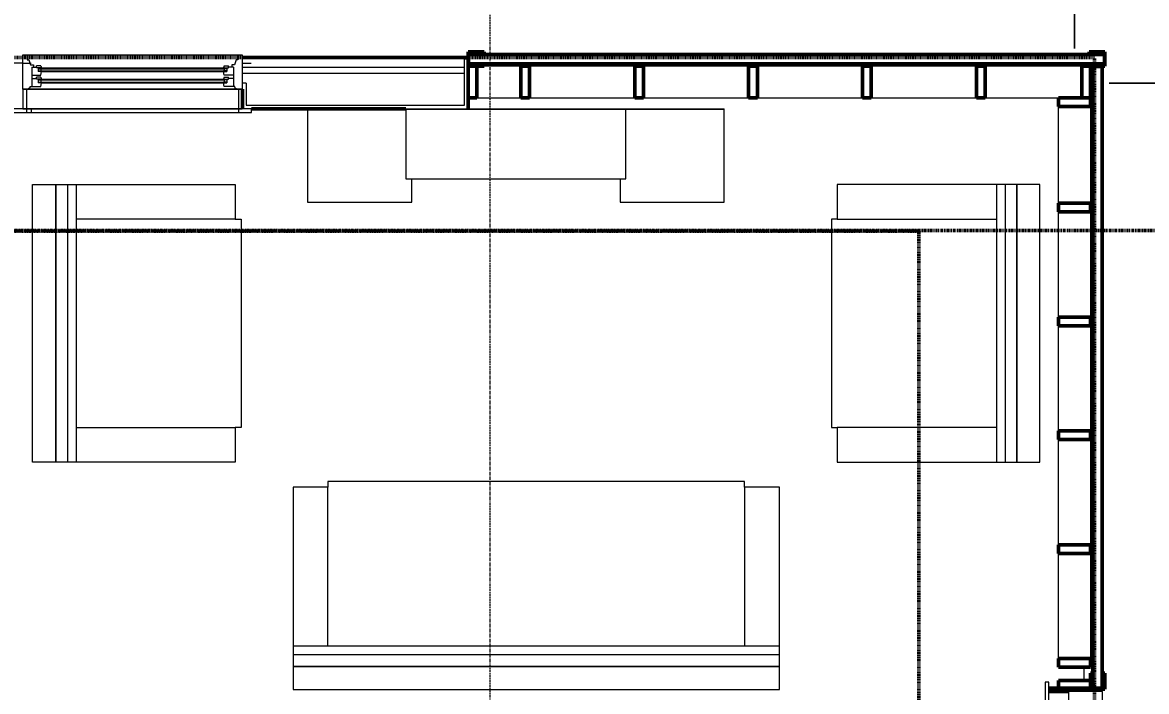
# Model space of a CAD drawing. Header units: inches. Extents: x -4217 to -1814, y 9706 to 12425.
# Drawn here: x -2254.1 to -2059.9, y 12009 to 12124.6 of the extents above; entities that cross this region are included whole.
import ezdxf

# ---------------------------------------------------------------- set-up
doc = ezdxf.new("R2010")
doc.units = ezdxf.units.IN
doc.header["$MEASUREMENT"] = 0
for name, pattern in [('Dash 1_16_', [0.125, 0.0625, -0.0625]), ('Double Dash 3_8_', [1, 0.375, -0.125, 0.125, -0.125, 0.125, -0.125]), ('Grid Line 1_2_', [0.875, 0.5, -0.125, 0.125, -0.125])]:
    doc.linetypes.add(name, pattern=pattern)
for name, color, linetype, lineweight in [('A-ANNO-DIMS', 211, 'Continuous', 9), ('A-ANNO-DIMS-96', 211, 'Continuous', 9), ('A-FLOR-1', 50, 'Continuous', 13), ('A-GLAZ-1', 250, 'Continuous', 9), ('A-GLAZ-2', 90, 'Continuous', 20), ('A-GLAZ-CWMG-2', 10, 'Continuous', 50), ('A-GLAZ-CWMG-4', 250, 'Continuous', 9), ('A-WALL-3', 10, 'Continuous', 50), ('A-WALL-4', 50, 'Continuous', 13), ('C-PROP-LINE-1', 10, 'Double Dash 3_8_', 50), ('C-PROP-LINE-2', 91, 'Dash 1_16_', 50), ('I-FURN', 30, 'Continuous', 9), ('I-FURN-1', 250, 'Continuous', 9), ('S-GRID-1', 1, 'Grid Line 1_2_', 9)]:
    doc.layers.add(name, color=color, linetype=linetype, lineweight=lineweight)
doc.styles.add('Century Gothic', font='ufonts.com_century-gothic.ttf', dxfattribs={"height": 9})
doc.dimstyles.new('OD__1_8__Tol__', dxfattribs={"dimscale": 12, "dimtxt": 9.397514, "dimasz": 1, "dimexe": 0.75, "dimexo": 0.5, "dimgap": 0.125, "dimtad": 1, "dimdec": 3, "dimrnd": 0.125, "dimzin": 3, "dimdsep": 46, "dimlunit": 4, "dimtxsty": 'Century Gothic', "dimblk1": 'OBLIQUE', "dimblk2": 'OBLIQUE', "dimsah": 1, "dimcen": 0.09, "dimdle": 0.75, "dimazin": 0, "dimtfac": 1, "dimtdec": 4, "dimtix": 1, "dimtmove": 0, "dimatfit": 3, "dimfxl": 1, "dimtvp": 1, "dimtfill": 1, "dimfrac": 2, "dimtolj": 1, "dimtzin": 0, "dimarcsym": 2})

# ---------------------------------------------------------------- blocks, each defined once
blk = doc.blocks.new('DIMBLOCK4-FLOOR PLAN - 3RD FLOOR')
at = {"layer": 'A-ANNO-DIMS-96'}
for p, q in [((-2935.52, 12116.34), (-2935.52, 12244.86)), ((-2072.36, 12120.15), (-2072.36, 12244.86)), ((-2935.52, 12235.86), (-2063.36, 12235.86)), ((-2935.52, 12235.86), (-2935.52, 12116.34)), ((-2072.36, 12235.86), (-2072.36, 12120.15))]:
    blk.add_line(p, q, dxfattribs=at)
at = {"layer": 'A-ANNO-DIMS-96', "lineweight": 50}
for p, q in [((-2935.52, 12235.86), (-2929.52, 12241.86)), ((-2072.36, 12235.86), (-2066.36, 12241.86)), ((-2935.52, 12235.86), (-2941.52, 12229.86)), ((-2072.36, 12235.86), (-2078.36, 12229.86))]:
    blk.add_line(p, q, dxfattribs=at)
at = {"layer": 'A-ANNO-DIMS-96', "color": 0, "insert": (-2538.18, 12248.89), "char_height": 9, "width": 82.1611, "attachment_point": 1, "line_spacing_factor": 0.984502, "style": 'Century Gothic', "bg_fill": 3, "box_fill_scale": 1.25, "bg_fill_color": 256, "bg_fill_true_color": 13158600, "bg_fill_transparency": 0}
blk.add_mtext('71\' - 11 1/8"', dxfattribs=at)
blk = doc.blocks.new('_Oblique')
at = {"color": 0, "linetype": 'ByBlock', "lineweight": -2}
blk.add_line((-0.5, -0.5), (0.5, 0.5), dxfattribs=at)
blk = doc.blocks.new('DIMBLOCK30-FLOOR PLAN - 3RD FLOOR')
at = {"layer": 'A-ANNO-DIMS-96'}
for p, q in [((-1999.05, 11682.99), (-1999.05, 12123.15)), ((-2066.36, 12114.15), (-1990.05, 12114.15)), ((-1999.05, 12114.15), (-2066.36, 12114.15)), ((-2070.17, 11682.99), (-1990.05, 11682.99)), ((-1999.05, 11682.99), (-2070.17, 11682.99))]:
    blk.add_line(p, q, dxfattribs=at)
at = {"layer": 'A-ANNO-DIMS-96', "lineweight": 50}
for p, q in [((-1999.05, 12114.15), (-2005.05, 12120.15)), ((-1999.05, 12114.15), (-1993.05, 12108.15)), ((-1999.05, 11682.99), (-2005.05, 11688.99)), ((-1999.05, 11682.99), (-1993.05, 11676.99))]:
    blk.add_line(p, q, dxfattribs=at)
at = {"layer": 'A-ANNO-DIMS-96', "color": 0, "insert": (-2012.09, 11864.34), "char_height": 9, "width": 82.1611, "attachment_point": 1, "rotation": 90, "line_spacing_factor": 0.984502, "style": 'Century Gothic', "bg_fill": 3, "box_fill_scale": 1.25, "bg_fill_color": 256, "bg_fill_true_color": 13158600, "bg_fill_transparency": 0}
blk.add_mtext('35\' - 11 1/8"', dxfattribs=at)

msp = doc.modelspace()

# ---------------------------------------------------------------- linework, layer by layer
at = {"layer": 'A-GLAZ-1'}
for p, q in [((-2293.69796, 12109.0894), (-2252.54952, 12109.0894)), ((-2255.67296, 12109.0894), (-2214.52452, 12109.0894)), ((-2077.42374, 12010.57611), (-2077.42374, 11969.42768))]:
    msp.add_line(p, q, dxfattribs=at)
at = {"layer": 'C-PROP-LINE-2'}
for p, q in [((-2099.26202, 12088.5894), (-3832.16202, 12088.5894)), ((-2099.26202, 11277.2894), (-2099.26202, 12088.5894))]:
    msp.add_line(p, q, dxfattribs=at)
at = {"layer": 'I-FURN'}
for p, q in [((-2248.36049, 12096.6394), (-2248.36049, 12048.6394)), ((-2248.36049, 12096.6394), (-2244.86049, 12096.6394)), ((-2248.36049, 12048.6394), (-2248.36049, 12096.6394)), ((-2246.36049, 12096.6394), (-2246.36049, 12048.6394)), ((-2244.86049, 12096.6394), (-2217.36049, 12096.6394)), ((-2244.86049, 12096.6394), (-2244.86049, 12048.6394)), ((-2217.36049, 12096.6394), (-2217.36049, 12090.6394)), ((-2085.86049, 12096.6394), (-2113.36049, 12096.6394)), ((-2113.36049, 12096.6394), (-2113.36049, 12090.6394)), ((-2082.36049, 12096.6394), (-2085.86049, 12096.6394)), ((-2085.86049, 12096.6394), (-2085.86049, 12048.6394)), ((-2084.36049, 12096.6394), (-2084.36049, 12048.6394)), ((-2082.36049, 12096.6394), (-2082.36049, 12048.6394)), ((-2082.36049, 12048.6394), (-2082.36049, 12096.6394)), ((-2217.36049, 12090.6394), (-2244.86049, 12090.6394)), ((-2217.36049, 12090.6394), (-2216.36049, 12090.6394)), ((-2216.36049, 12090.6394), (-2216.36049, 12054.6394)), ((-2113.36049, 12090.6394), (-2114.36049, 12090.6394)), ((-2114.36049, 12090.6394), (-2114.36049, 12054.6394)), ((-2113.36049, 12090.6394), (-2085.86049, 12090.6394)), ((-2244.86049, 12054.6394), (-2217.36049, 12054.6394)), ((-2216.36049, 12054.6394), (-2217.36049, 12054.6394)), ((-2217.36049, 12054.6394), (-2217.36049, 12048.6394)), ((-2114.36049, 12054.6394), (-2113.36049, 12054.6394)), ((-2085.86049, 12054.6394), (-2113.36049, 12054.6394)), ((-2113.36049, 12054.6394), (-2113.36049, 12048.6394)), ((-2244.86049, 12048.6394), (-2248.36049, 12048.6394)), ((-2217.36049, 12048.6394), (-2244.86049, 12048.6394)), ((-2113.36049, 12048.6394), (-2085.86049, 12048.6394)), ((-2085.86049, 12048.6394), (-2082.36049, 12048.6394)), ((-2129.36049, 12045.3144), (-2201.36049, 12045.3144)), ((-2201.36049, 12045.3144), (-2201.36049, 12044.3144)), ((-2129.36049, 12044.3144), (-2129.36049, 12045.3144)), ((-2201.36049, 12044.3144), (-2207.36049, 12044.3144)), ((-2207.36049, 12044.3144), (-2207.36049, 12016.8144)), ((-2201.36049, 12016.8144), (-2201.36049, 12044.3144)), ((-2123.36049, 12044.3144), (-2129.36049, 12044.3144)), ((-2129.36049, 12044.3144), (-2129.36049, 12016.8144)), ((-2123.36049, 12016.8144), (-2123.36049, 12044.3144)), ((-2123.36049, 12016.8144), (-2207.36049, 12016.8144)), ((-2207.36049, 12016.8144), (-2207.36049, 12013.3144)), ((-2123.36049, 12013.3144), (-2123.36049, 12016.8144)), ((-2123.36049, 12015.3144), (-2207.36049, 12015.3144)), ((-2123.36049, 12013.3144), (-2207.36049, 12013.3144)), ((-2207.36049, 12013.3144), (-2123.36049, 12013.3144))]:
    msp.add_line(p, q, dxfattribs=at)
at = {"layer": 'I-FURN-1'}
for p, q in [((-2187.87076, 12097.5894), (-2149.87076, 12097.5894)), ((-2186.87076, 12093.5894), (-2186.87076, 12097.5894)), ((-2150.87076, 12097.5894), (-2150.87076, 12093.5894)), ((-2252.36049, 12096.6394), (-2248.36049, 12096.6394)), ((-2252.36049, 12048.6394), (-2252.36049, 12096.6394)), ((-2078.36049, 12096.6394), (-2082.36049, 12096.6394)), ((-2078.36049, 12048.6394), (-2078.36049, 12096.6394)), ((-2204.87076, 12093.5894), (-2186.87076, 12093.5894)), ((-2204.21026, 12093.55834), (-2203.72115, 12093.55834)), ((-2203.72115, 12093.55834), (-2203.72115, 12093.58948)), ((-2188.52814, 12093.58948), (-2188.52814, 12093.55759)), ((-2188.52814, 12093.55759), (-2187.53366, 12093.55759)), ((-2187.53366, 12093.55759), (-2187.53366, 12093.58948)), ((-2150.87076, 12093.5894), (-2132.87076, 12093.5894)), ((-2150.20786, 12093.58948), (-2150.20786, 12093.55759)), ((-2150.20786, 12093.55759), (-2149.21338, 12093.55759)), ((-2149.21338, 12093.55759), (-2149.21338, 12093.58948)), ((-2134.02037, 12093.58948), (-2134.02037, 12093.55834)), ((-2134.02037, 12093.55834), (-2133.53126, 12093.55834)), ((-2248.36049, 12048.6394), (-2252.36049, 12048.6394)), ((-2082.36049, 12048.6394), (-2078.36049, 12048.6394)), ((-2207.36049, 12013.3144), (-2207.36049, 12009.3144)), ((-2123.36049, 12009.3144), (-2123.36049, 12013.3144)), ((-2207.36049, 12009.3144), (-2123.36049, 12009.3144))]:
    msp.add_line(p, q, dxfattribs=at)

# ---------------------------------------------------------------- dimensions: what is measured, and where the dimension line sits
at = {"layer": 'A-ANNO-DIMS'}
dim = msp.add_linear_dim(base=(-2072.3612366797, 12235.8569580195), p1=(-2935.5237366792, 12110.3393961105), p2=(-2072.3612366797, 12114.1518961105), dimstyle='OD__1_8__Tol__', override={"dimpost": '<>', "dimfxl": 863.17092}, dxfattribs=at)
dim.commit()
dim.dimension.update_dxf_attribs({"geometry": 'DIMBLOCK4-FLOOR PLAN - 3RD FLOOR', "text_midpoint": (-2503.9424866795, 12242.5819750534)})

# ---------------------------------------------------------------- next in the draw order: linework, layer by layer
at = {"layer": 'A-GLAZ-1'}
for p, q in [((-2251.39171, 12116.6519), (-2250.79796, 12116.6519)), ((-2251.39171, 12116.2769), (-2250.79796, 12116.2769)), ((-2250.92296, 12116.6519), (-2250.92296, 12116.2769)), ((-2250.79796, 12116.7769), (-2219.39952, 12116.7769)), ((-2250.79796, 12116.6519), (-2219.39952, 12116.6519)), ((-2250.79796, 12116.2769), (-2219.39952, 12116.2769)), ((-2250.79796, 12116.1519), (-2219.39952, 12116.1519)), ((-2218.80577, 12116.6519), (-2219.39952, 12116.6519)), ((-2218.80577, 12116.2769), (-2219.39952, 12116.2769)), ((-2219.27452, 12116.6519), (-2219.27452, 12116.2769)), ((-2216.14952, 12113.0894), (-2254.04796, 12113.0894)), ((-2254.04796, 12113.0894), (-2254.04796, 12109.7144)), ((-2253.42296, 12113.0894), (-2253.42296, 12109.7144)), ((-2251.39171, 12114.7144), (-2250.79796, 12114.7144)), ((-2251.39171, 12114.3394), (-2250.79796, 12114.3394)), ((-2250.92296, 12114.7144), (-2250.92296, 12114.3394)), ((-2250.79796, 12114.8394), (-2219.39952, 12114.8394)), ((-2250.79796, 12114.7144), (-2219.39952, 12114.7144)), ((-2250.79796, 12114.3394), (-2219.39952, 12114.3394)), ((-2250.79796, 12114.2144), (-2219.39952, 12114.2144)), ((-2218.80577, 12114.7144), (-2219.39952, 12114.7144)), ((-2218.80577, 12114.3394), (-2219.39952, 12114.3394)), ((-2219.27452, 12114.7144), (-2219.27452, 12114.3394)), ((-2216.77452, 12113.0894), (-2216.77452, 12109.7144)), ((-2216.14952, 12109.7144), (-2216.14952, 12113.0894)), ((-2252.54952, 12109.7144), (-2293.69796, 12109.7144)), ((-2214.52452, 12109.7144), (-2255.67296, 12109.7144)), ((-2254.04796, 12109.7144), (-2216.14952, 12109.7144)), ((-2253.42296, 12109.7144), (-2253.42296, 12109.0894)), ((-2252.54952, 12109.0894), (-2252.54952, 12109.7144)), ((-2216.77452, 12109.7144), (-2216.77452, 12109.0894)), ((-2214.52452, 12109.0894), (-2214.52452, 12109.7144))]:
    msp.add_line(p, q, dxfattribs=at)
at = {"layer": 'A-GLAZ-2'}
for p, q in [((-2216.08702, 12118.9644), (-2254.11046, 12118.9644)), ((-2254.11046, 12118.9644), (-2254.11046, 12113.0894)), ((-2253.29796, 12118.9644), (-2253.29796, 12118.1519)), ((-2216.89952, 12118.9644), (-2216.89952, 12118.1519)), ((-2216.08702, 12113.0894), (-2216.08702, 12118.9644)), ((-2254.11046, 12117.5894), (-2255.61046, 12117.5894)), ((-2254.11202, 12117.5894), (-2252.61202, 12117.5894)), ((-2253.29796, 12118.1519), (-2253.02327, 12118.1519)), ((-2253.02327, 12118.1519), (-2252.70421, 12117.3394)), ((-2252.70421, 12117.3394), (-2252.23546, 12117.3394)), ((-2252.23546, 12117.3394), (-2252.23546, 12116.9019)), ((-2250.95421, 12117.12065), (-2251.67296, 12117.12065)), ((-2251.67296, 12116.7769), (-2251.67296, 12117.12065)), ((-2250.95421, 12117.12065), (-2250.80108, 12116.7769)), ((-2219.24327, 12117.12065), (-2219.39639, 12116.7769)), ((-2219.24327, 12117.12065), (-2218.52452, 12117.12065)), ((-2218.52452, 12116.7769), (-2218.52452, 12117.12065)), ((-2217.96202, 12117.3394), (-2217.96202, 12116.9019)), ((-2217.49327, 12117.3394), (-2217.96202, 12117.3394)), ((-2217.1742, 12118.1519), (-2217.49327, 12117.3394)), ((-2216.89952, 12118.1519), (-2217.1742, 12118.1519)), ((-2216.08702, 12117.5894), (-2214.58702, 12117.5894)), ((-2252.51671, 12116.9019), (-2251.67296, 12116.9019)), ((-2252.51671, 12116.9019), (-2252.51671, 12113.5894)), ((-2252.51671, 12115.5269), (-2250.95421, 12115.5269)), ((-2250.80108, 12116.7769), (-2251.67296, 12116.7769)), ((-2250.95421, 12115.18315), (-2251.67296, 12115.18315)), ((-2251.67296, 12114.8394), (-2251.67296, 12115.18315)), ((-2251.39171, 12116.7769), (-2251.39171, 12116.1519)), ((-2250.79796, 12116.1519), (-2251.39171, 12116.1519)), ((-2250.95421, 12115.5269), (-2250.79796, 12116.1519)), ((-2250.95421, 12115.18315), (-2250.80108, 12114.8394)), ((-2219.39952, 12116.1519), (-2218.80577, 12116.1519)), ((-2219.24327, 12115.5269), (-2219.39952, 12116.1519)), ((-2219.39639, 12116.7769), (-2218.52452, 12116.7769)), ((-2219.24327, 12115.18315), (-2219.39639, 12114.8394)), ((-2217.68077, 12115.5269), (-2219.24327, 12115.5269)), ((-2219.24327, 12115.18315), (-2218.52452, 12115.18315)), ((-2218.80577, 12116.7769), (-2218.80577, 12116.1519)), ((-2217.68077, 12116.9019), (-2218.52452, 12116.9019)), ((-2218.52452, 12114.8394), (-2218.52452, 12115.18315)), ((-2217.68077, 12116.9019), (-2217.68077, 12113.5894)), ((-2254.11046, 12113.0894), (-2216.08702, 12113.0894)), ((-2252.76671, 12113.36956), (-2253.10059, 12113.0894)), ((-2252.76671, 12113.36956), (-2252.76671, 12113.5894)), ((-2252.76671, 12113.5894), (-2250.95421, 12113.5894)), ((-2252.51671, 12114.9644), (-2251.67296, 12114.9644)), ((-2250.80108, 12114.8394), (-2251.67296, 12114.8394)), ((-2251.39171, 12114.8394), (-2251.39171, 12114.2144)), ((-2250.79796, 12114.2144), (-2251.39171, 12114.2144)), ((-2250.95421, 12113.5894), (-2250.79796, 12114.2144)), ((-2219.39952, 12114.2144), (-2218.80577, 12114.2144)), ((-2219.24327, 12113.5894), (-2219.39952, 12114.2144)), ((-2219.39639, 12114.8394), (-2218.52452, 12114.8394)), ((-2217.43077, 12113.5894), (-2219.24327, 12113.5894)), ((-2218.80577, 12114.8394), (-2218.80577, 12114.2144)), ((-2217.68077, 12114.9644), (-2218.52452, 12114.9644)), ((-2217.43077, 12113.36956), (-2217.43077, 12113.5894)), ((-2217.43077, 12113.36956), (-2217.09689, 12113.0894))]:
    msp.add_line(p, q, dxfattribs=at)
at = {"layer": 'A-GLAZ-CWMG-2'}
for p, q in [((-2177.12374, 12119.5894), (-2177.12374, 12117.0894)), ((-2174.37374, 12119.5894), (-2177.12374, 12119.5894)), ((-2177.06124, 12117.1519), (-2177.06124, 12119.5269)), ((-2177.06124, 12119.5269), (-2174.43624, 12119.5269)), ((-2174.43624, 12119.1519), (-2174.62374, 12119.1519)), ((-2174.62374, 12119.1519), (-2174.62374, 12119.0894)), ((-2174.62374, 12119.0894), (-2174.37374, 12119.0894)), ((-2174.43624, 12119.5269), (-2174.43624, 12119.1519)), ((-2174.37374, 12119.0894), (-2174.37374, 12119.5894)), ((-2177.12374, 12117.0894), (-2174.37374, 12117.0894)), ((-2175.62374, 12117.0894), (-2177.12374, 12117.0894)), ((-2177.12374, 12117.0894), (-2177.12374, 12111.5894)), ((-2174.43624, 12117.1519), (-2177.06124, 12117.1519)), ((-2175.62374, 12111.5894), (-2175.62374, 12117.0894)), ((-2174.37374, 12117.51459), (-2174.62374, 12117.51459)), ((-2174.62374, 12117.51459), (-2174.62374, 12117.45209)), ((-2174.62374, 12117.45209), (-2174.43624, 12117.45209)), ((-2174.43624, 12117.45209), (-2174.43624, 12117.1519)), ((-2174.37374, 12117.0894), (-2174.37374, 12117.51459)), ((-2177.12374, 12111.5894), (-2175.62374, 12111.5894))]:
    msp.add_line(p, q, dxfattribs=at)
at = {"layer": 'A-GLAZ-CWMG-2', "extrusion": (0, 0, -1)}
for p, q in [((-2166.52921, 12117.0894), (-2168.02921, 12117.0894)), ((-2168.02921, 12117.0894), (-2168.02921, 12111.5894)), ((-2166.52921, 12111.5894), (-2166.52921, 12117.0894)), ((-2146.84561, 12117.0894), (-2148.34561, 12117.0894)), ((-2148.34561, 12117.0894), (-2148.34561, 12111.5894)), ((-2146.84561, 12111.5894), (-2146.84561, 12117.0894)), ((-2127.16202, 12117.0894), (-2128.66202, 12117.0894)), ((-2128.66202, 12117.0894), (-2128.66202, 12111.5894)), ((-2127.16202, 12111.5894), (-2127.16202, 12117.0894)), ((-2107.47842, 12117.0894), (-2108.97842, 12117.0894)), ((-2108.97842, 12117.0894), (-2108.97842, 12111.5894)), ((-2107.47842, 12111.5894), (-2107.47842, 12117.0894)), ((-2087.79483, 12117.0894), (-2089.29483, 12117.0894)), ((-2089.29483, 12117.0894), (-2089.29483, 12111.5894)), ((-2087.79483, 12111.5894), (-2087.79483, 12117.0894)), ((-2168.02921, 12111.5894), (-2166.52921, 12111.5894)), ((-2148.34561, 12111.5894), (-2146.84561, 12111.5894)), ((-2128.66202, 12111.5894), (-2127.16202, 12111.5894)), ((-2108.97842, 12111.5894), (-2107.47842, 12111.5894)), ((-2089.29483, 12111.5894), (-2087.79483, 12111.5894))]:
    msp.add_line(p, q, dxfattribs=at)
at = {"layer": 'A-GLAZ-CWMG-4'}
for p, q in [((-2168.02921, 12117.0894), (-2174.37374, 12117.0894)), ((-2148.34561, 12117.0894), (-2166.52921, 12117.0894)), ((-2128.66202, 12117.0894), (-2146.84561, 12117.0894)), ((-2108.97842, 12117.0894), (-2127.16202, 12117.0894)), ((-2089.29483, 12117.0894), (-2107.47842, 12117.0894)), ((-2175.62374, 12111.5894), (-2168.02921, 12111.5894)), ((-2166.52921, 12111.5894), (-2148.34561, 12111.5894)), ((-2146.84561, 12111.5894), (-2128.66202, 12111.5894)), ((-2127.16202, 12111.5894), (-2108.97842, 12111.5894)), ((-2107.47842, 12111.5894), (-2089.29483, 12111.5894))]:
    msp.add_line(p, q, dxfattribs=at)
at = {"layer": 'A-WALL-3'}
for p, q in [((-2177.06124, 12119.0894), (-2177.06124, 12117.51459)), ((-2177.12374, 12118.5894), (-2216.08702, 12118.5894)), ((-2177.12374, 12118.3394), (-2177.12374, 12118.5894)), ((-2177.12374, 12110.3394), (-2177.12374, 12118.3394)), ((-2216.08702, 12113.0894), (-2216.08702, 12109.7144)), ((-2214.52452, 12109.7144), (-2187.87076, 12109.7144)), ((-2177.12374, 12109.7144), (-2177.12374, 12110.3394))]:
    msp.add_line(p, q, dxfattribs=at)
at = {"layer": 'A-WALL-4'}
for p, q in [((-2177.74874, 12118.3394), (-2216.08702, 12118.3394)), ((-2177.12374, 12118.3394), (-2177.74874, 12118.3394)), ((-2177.74874, 12118.3394), (-2177.12374, 12118.3394)), ((-2177.74874, 12110.3394), (-2177.74874, 12118.3394)), ((-2177.74874, 12116.8394), (-2216.08702, 12116.8394)), ((-2177.74874, 12115.8394), (-2216.08702, 12115.8394)), ((-2215.46202, 12114.1519), (-2216.08702, 12114.1519)), ((-2215.46202, 12114.1519), (-2215.46202, 12110.3394)), ((-2215.46202, 12110.3394), (-2177.74874, 12110.3394))]:
    msp.add_line(p, q, dxfattribs=at)
at = {"layer": 'I-FURN-1'}
for p, q in [((-2204.87076, 12109.5894), (-2204.87076, 12109.7144)), ((-2187.87076, 12109.5894), (-2204.87076, 12109.5894)), ((-2187.87076, 12109.5894), (-2204.87076, 12109.5894)), ((-2204.87076, 12109.5894), (-2204.87076, 12093.5894)), ((-2187.87076, 12109.7144), (-2149.87076, 12109.7144)), ((-2187.87076, 12109.5894), (-2187.87076, 12109.7144)), ((-2149.87076, 12109.5894), (-2187.87076, 12109.5894)), ((-2149.87076, 12109.5894), (-2187.87076, 12109.5894)), ((-2187.87076, 12109.5894), (-2187.87076, 12097.5894)), ((-2149.87076, 12109.7144), (-2132.87076, 12109.7144)), ((-2149.87076, 12109.7144), (-2149.87076, 12109.5894)), ((-2132.87076, 12109.5894), (-2149.87076, 12109.5894)), ((-2149.87076, 12097.5894), (-2149.87076, 12109.5894)), ((-2132.87076, 12109.5894), (-2149.87076, 12109.5894)), ((-2132.87076, 12109.5894), (-2132.87076, 12109.7144)), ((-2132.87076, 12093.5894), (-2132.87076, 12109.5894))]:
    msp.add_line(p, q, dxfattribs=at)
at = {"layer": 'S-GRID-1'}
msp.add_line((-2173.32374, 9836.17969), (-2173.32374, 12376.79045), dxfattribs=at)

# ---------------------------------------------------------------- next in the draw order: dimensions: what is measured, and where the dimension line sits
at = {"layer": 'A-ANNO-DIMS'}
dim = msp.add_linear_dim(base=(-1999.0536274284, 12114.1518961105), p1=(-2076.1737366793, 11682.9893961106), p2=(-2072.3612366797, 12114.1518961105), angle=90, dimstyle='OD__1_8__Tol__', override={"dimpost": '<>', "dimfxl": 431.179355}, dxfattribs=at)
dim.commit()
dim.dimension.update_dxf_attribs({"geometry": 'DIMBLOCK30-FLOOR PLAN - 3RD FLOOR', "text_midpoint": (-2005.7786444623, 11898.5706461106)})

# ---------------------------------------------------------------- next in the draw order: linework, layer by layer
at = {"layer": 'A-FLOR-1'}
msp.add_line((-2070.67374, 12010.8894), (-2070.67374, 12013.17143), dxfattribs=at)
at = {"layer": 'A-GLAZ-1'}
for p, q in [((-2076.79874, 12010.57611), (-2077.42374, 12010.57611)), ((-2076.79874, 11969.42768), (-2076.79874, 12010.57611))]:
    msp.add_line(p, q, dxfattribs=at)
at = {"layer": 'A-GLAZ-2'}
for p, q in [((-2068.92374, 12009.01361), (-2068.92374, 12010.51361)), ((-2067.54874, 12009.01361), (-2073.42374, 12009.01361)), ((-2073.42374, 12009.01361), (-2073.42374, 11970.99018)), ((-2067.54874, 11970.99018), (-2067.54874, 12009.01361))]:
    msp.add_line(p, q, dxfattribs=at)
at = {"layer": 'A-GLAZ-CWMG-2', "extrusion": (0, 0, -1)}
for p, q in [((-2067.11124, 12119.5894), (-2069.86124, 12119.5894)), ((-2069.86124, 12119.5894), (-2069.86124, 12119.0894)), ((-2069.86124, 12119.0894), (-2069.61124, 12119.0894)), ((-2069.79874, 12119.1519), (-2069.79874, 12119.5269)), ((-2069.79874, 12119.5269), (-2067.17374, 12119.5269)), ((-2069.61124, 12119.1519), (-2069.79874, 12119.1519)), ((-2069.61124, 12119.0894), (-2069.61124, 12119.1519)), ((-2067.17374, 12119.5269), (-2067.17374, 12117.1519)), ((-2067.11124, 12117.0894), (-2067.11124, 12119.5894)), ((-2069.61124, 12117.0894), (-2071.11124, 12117.0894)), ((-2071.11124, 12117.0894), (-2071.11124, 12111.5894)), ((-2069.61124, 12117.51459), (-2069.86124, 12117.51459)), ((-2069.86124, 12117.51459), (-2069.86124, 12117.0894)), ((-2069.86124, 12117.0894), (-2067.11124, 12117.0894)), ((-2069.79874, 12117.1519), (-2069.79874, 12117.45209)), ((-2069.79874, 12117.45209), (-2069.61124, 12117.45209)), ((-2067.17374, 12117.1519), (-2069.79874, 12117.1519)), ((-2069.61124, 12117.45209), (-2069.61124, 12117.51459)), ((-2069.61124, 12111.5894), (-2069.61124, 12117.0894)), ((-2069.61124, 12111.5894), (-2075.11124, 12111.5894)), ((-2075.11124, 12111.5894), (-2075.11124, 12110.0894)), ((-2071.11124, 12111.5894), (-2069.61124, 12111.5894)), ((-2069.61124, 12110.0894), (-2069.61124, 12111.5894)), ((-2075.11124, 12110.0894), (-2069.61124, 12110.0894)), ((-2069.61124, 12093.4058), (-2075.11124, 12093.4058)), ((-2075.11124, 12093.4058), (-2075.11124, 12091.9058)), ((-2075.11124, 12091.9058), (-2069.61124, 12091.9058)), ((-2069.61124, 12091.9058), (-2069.61124, 12093.4058)), ((-2069.61124, 12073.72221), (-2075.11124, 12073.72221)), ((-2075.11124, 12073.72221), (-2075.11124, 12072.22221)), ((-2069.61124, 12072.22221), (-2069.61124, 12073.72221)), ((-2075.11124, 12072.22221), (-2069.61124, 12072.22221)), ((-2069.61124, 12054.03861), (-2075.11124, 12054.03861)), ((-2075.11124, 12054.03861), (-2075.11124, 12052.53861)), ((-2069.61124, 12052.53861), (-2069.61124, 12054.03861)), ((-2075.11124, 12052.53861), (-2069.61124, 12052.53861)), ((-2069.61124, 12034.35502), (-2075.11124, 12034.35502)), ((-2075.11124, 12034.35502), (-2075.11124, 12032.85502)), ((-2069.61124, 12032.85502), (-2069.61124, 12034.35502)), ((-2075.11124, 12032.85502), (-2069.61124, 12032.85502)), ((-2069.61124, 12014.67143), (-2075.11124, 12014.67143)), ((-2075.11124, 12014.67143), (-2075.11124, 12013.17143)), ((-2069.61124, 12013.17143), (-2069.61124, 12014.67143)), ((-2075.11124, 12013.17143), (-2069.61124, 12013.17143))]:
    msp.add_line(p, q, dxfattribs=at)
at = {"layer": 'A-GLAZ-CWMG-2'}
for p, q in [((-2069.18604, 12012.1394), (-2069.61124, 12012.1394)), ((-2069.61124, 12012.1394), (-2069.61124, 12009.3894)), ((-2069.18604, 12011.8894), (-2069.18604, 12012.1394)), ((-2067.11124, 12012.1394), (-2067.61124, 12012.1394)), ((-2067.61124, 12012.1394), (-2067.61124, 12011.8894)), ((-2067.11124, 12009.3894), (-2067.11124, 12012.1394)), ((-2075.11124, 12010.8894), (-2075.11124, 12009.3894)), ((-2069.61124, 12010.8894), (-2075.11124, 12010.8894)), ((-2069.61124, 12009.3894), (-2069.61124, 12010.8894)), ((-2069.54874, 12009.4519), (-2069.54874, 12012.0769)), ((-2069.54874, 12012.0769), (-2069.24854, 12012.0769)), ((-2069.24854, 12012.0769), (-2069.24854, 12011.8894)), ((-2069.24854, 12011.8894), (-2069.18604, 12011.8894)), ((-2067.61124, 12011.8894), (-2067.54874, 12011.8894)), ((-2067.54874, 12011.8894), (-2067.54874, 12012.0769)), ((-2067.54874, 12012.0769), (-2067.17374, 12012.0769)), ((-2067.17374, 12012.0769), (-2067.17374, 12009.4519)), ((-2075.11124, 12009.3894), (-2069.61124, 12009.3894)), ((-2069.61124, 12009.3894), (-2067.11124, 12009.3894)), ((-2067.17374, 12009.4519), (-2069.54874, 12009.4519))]:
    msp.add_line(p, q, dxfattribs=at)
at = {"layer": 'A-GLAZ-CWMG-4'}
for p, q in [((-2071.11124, 12117.0894), (-2087.79483, 12117.0894)), ((-2087.79483, 12111.5894), (-2075.11124, 12111.5894)), ((-2075.11124, 12093.4058), (-2075.11124, 12110.0894)), ((-2069.61124, 12110.0894), (-2069.61124, 12093.4058)), ((-2075.11124, 12073.72221), (-2075.11124, 12091.9058)), ((-2069.61124, 12091.9058), (-2069.61124, 12073.72221)), ((-2075.11124, 12054.03861), (-2075.11124, 12072.22221)), ((-2069.61124, 12072.22221), (-2069.61124, 12054.03861)), ((-2075.11124, 12034.35502), (-2075.11124, 12052.53861)), ((-2069.61124, 12052.53861), (-2069.61124, 12034.35502)), ((-2075.11124, 12014.67143), (-2075.11124, 12032.85502)), ((-2069.61124, 12032.85502), (-2069.61124, 12014.67143))]:
    msp.add_line(p, q, dxfattribs=at)
at = {"layer": 'A-WALL-3'}
for p, q in [((-2067.17374, 12119.0894), (-2177.06124, 12119.0894)), ((-2067.17374, 12117.51459), (-2067.17374, 12119.0894)), ((-2177.06124, 12117.51459), (-2067.17374, 12117.51459)), ((-2067.61124, 12117.0269), (-2069.18604, 12117.0269)), ((-2069.18604, 12117.0269), (-2069.18604, 12009.4519)), ((-2067.61124, 12009.4519), (-2067.61124, 12117.0269)), ((-2072.36124, 12009.5769), (-2076.79874, 12009.5769)), ((-2076.79874, 12009.01361), (-2073.42374, 12009.01361)), ((-2068.17374, 12009.5769), (-2072.36124, 12009.5769)), ((-2069.18604, 12009.4519), (-2067.61124, 12009.4519)), ((-2067.92374, 12009.5769), (-2068.17374, 12009.5769)), ((-2067.92374, 12009.01361), (-2067.92374, 12009.5769))]:
    msp.add_line(p, q, dxfattribs=at)
at = {"layer": 'A-WALL-4'}
for p, q in [((-2068.17374, 12009.01361), (-2068.17374, 12009.5769)), ((-2068.17374, 12009.5769), (-2068.17374, 12009.01361))]:
    msp.add_line(p, q, dxfattribs=at)
at = {"layer": 'C-PROP-LINE-1'}
msp.add_line((-3833.41046, 12088.68951), (-1910.90801, 12088.68951), dxfattribs=at)
at = {"layer": 'C-PROP-LINE-2'}
for p, q in [((-2068.92374, 12118.5894), (-2523.72374, 12118.5894)), ((-2068.92374, 11247.3894), (-2068.92374, 12118.5894))]:
    msp.add_line(p, q, dxfattribs=at)

doc.saveas('drawing.dxf')
